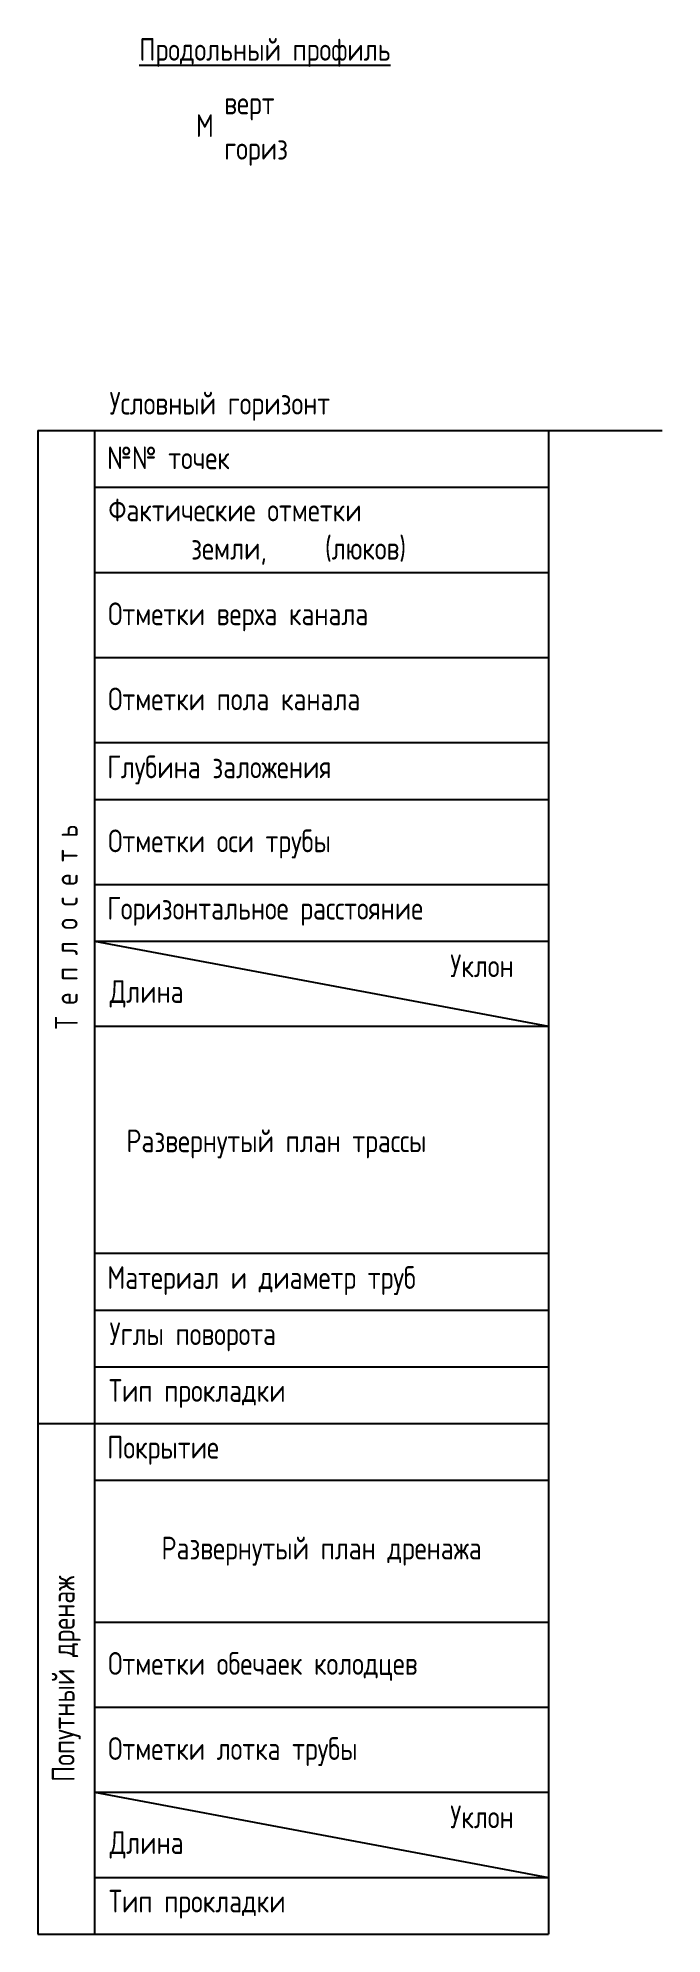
# Model space of a CAD drawing. Header units: metres. Extents: x 11951 to 12061, y 11841 to 12175.
import ezdxf
from ezdxf.enums import TextEntityAlignment as Align

# ---------------------------------------------------------------- set-up
doc = ezdxf.new("R2010")
doc.units = ezdxf.units.M
doc.styles.get("Standard").update_dxf_attribs({"font": 'eskdu.shx'})
doc.styles.add('ЕСКД (ГОСТ)', font='ESKDU.shx')

msp = doc.modelspace()

# ---------------------------------------------------------------- linework, layer by layer
at = {"color": 0, "linetype": 'Continuous'}
for p, q in [((11951.45, 12106.04), (12041.45, 12106.04)), ((11951.45, 12106.04), (11951.45, 11841.04)), ((11961.45, 12106.04), (11961.45, 11841.04)), ((12041.45, 12106.04), (12041.45, 11841.04)), ((12041.45, 12106.04), (12061.45, 12106.04)), ((11961.45, 12096.04), (12041.45, 12096.04)), ((11961.45, 12081.04), (12041.45, 12081.04)), ((11961.45, 12066.04), (12041.45, 12066.04)), ((11961.45, 12051.04), (12041.45, 12051.04)), ((11961.45, 12041.04), (12041.45, 12041.04)), ((11961.45, 12026.04), (12041.45, 12026.04)), ((11961.45, 12016.04), (12041.45, 12016.04)), ((11961.45, 12016.04), (12041.45, 12001.04)), ((11961.45, 12001.04), (12041.45, 12001.04)), ((11961.45, 11961.04), (12041.45, 11961.04)), ((11961.45, 11951.04), (12041.45, 11951.04)), ((11961.45, 11941.04), (12041.45, 11941.04)), ((11951.45, 11931.04), (12041.45, 11931.04)), ((11961.45, 11921.04), (12041.45, 11921.04)), ((11961.45, 11896.04), (12041.45, 11896.04)), ((11961.45, 11881.04), (12041.45, 11881.04)), ((11961.45, 11866.04), (12041.45, 11866.04)), ((11961.45, 11866.04), (12041.45, 11851.04)), ((11961.45, 11851.04), (12041.45, 11851.04)), ((11951.45, 11841.04), (12041.45, 11841.04))]:
    msp.add_line(p, q, dxfattribs=at)

# ---------------------------------------------------------------- texts
at = {"color": 0, "linetype": 'Continuous', "style": 'ЕСКД (ГОСТ)'}
for s, p in [('%%uПродольный профиль', (11969.32, 12171.22)), ('М', (11979.29, 12157.79)), ('верт', (11984.29, 12161.79)), ('гориз', (11984.29, 12153.79))]:
    msp.add_text(s, height=4, dxfattribs=at).set_placement(p)
at = {"color": 0, "linetype": 'Continuous'}
for s, p in [('Условный горизонт ', (11964.07, 12108.86)), ('№№ точек', (11963.66, 12099.23)), ('Фактические отметки', (11963.87, 12090.03)), ('       земли,     (люков)', (11964.1, 12083.3)), ('Отметки верха канала', (11963.83, 12071.74)), ('Отметки пола канала', (11963.83, 12056.74)), ('Глубина заложения', (11963.66, 12044.76)), ('Отметки оси трубы', (11963.83, 12031.72)), ('Горизонтальное расстояние', (11963.66, 12019.85)), ('Уклон', (12024.12, 12009.7)), ('Длина', (11964.1, 12005.17)), ('Развернутый план трассы', (11967.05, 11978.85)), ('Материал и диаметр труб', (11963.68, 11954.76)), ('Углы поворота', (11964.07, 11944.85)), ('Тип прокладки', (11963.97, 11934.85)), ('Отметки обечаек колодцев', (11963.83, 11886.74)), ('Отметки лотка трубы', (11963.83, 11871.74)), ('Уклон', (12024.12, 11859.7)), ('Длина', (11964.1, 11855.17)), ('Тип прокладки', (11963.97, 11844.85))]:
    msp.add_text(s, height=4, dxfattribs=at).set_placement(p)
for s, p in [('Т е п л о с е т ь', (11956.45, 12018.54)), ('Попутный дренаж', (11956.45, 11886.04))]:
    msp.add_text(s, height=4, rotation=90, dxfattribs=at).set_placement(p, align=Align.MIDDLE)
at = {"linetype": 'Continuous'}
msp.add_text('Покрытие', height=4, dxfattribs=at).set_placement((11963.66, 11924.85))
at = {"color": 0, "linetype": 'Continuous'}
msp.add_text('Развернутый план дренажа', height=4, dxfattribs=at).set_placement((12001.45, 11908.54), align=Align.MIDDLE)

doc.saveas('drawing.dxf')
